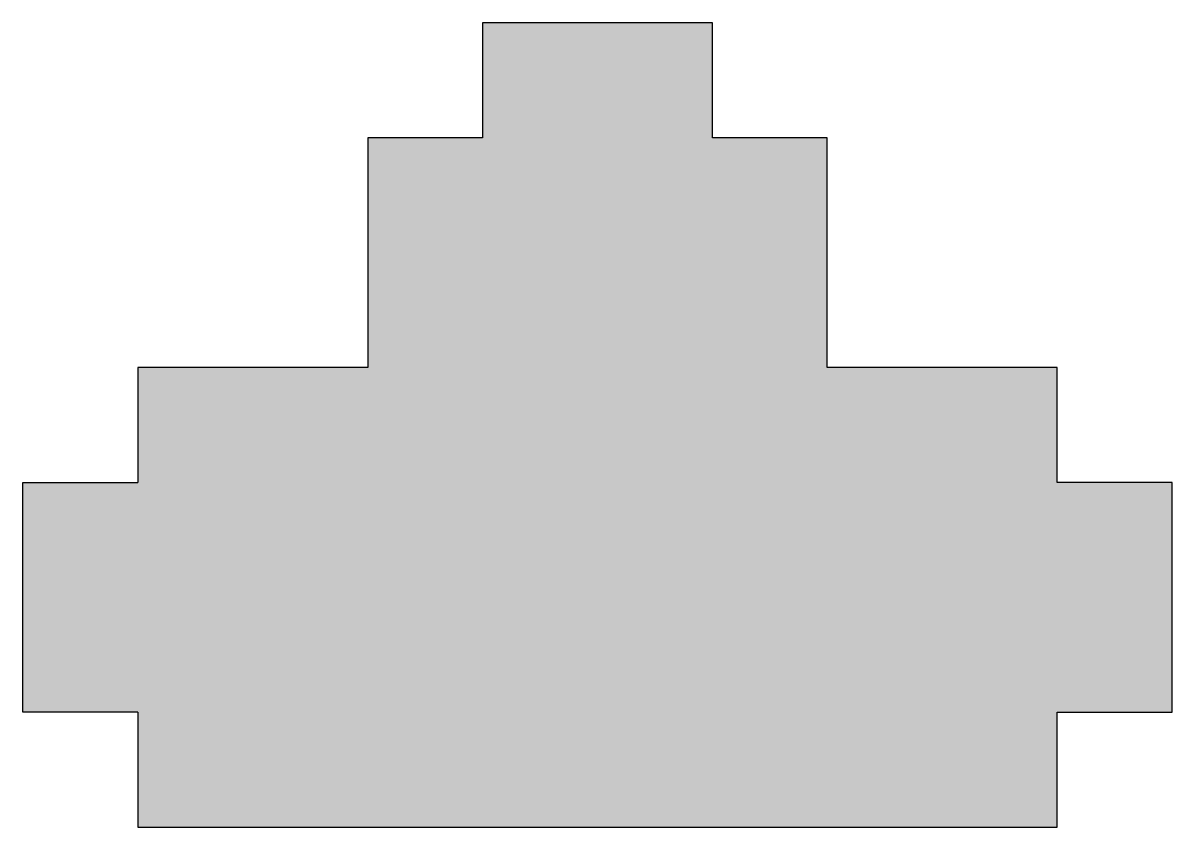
# Model space of a CAD drawing. Header units: inches. Extents: x -2 to 18, y 0 to 14.
import ezdxf

# ---------------------------------------------------------------- set-up
doc = ezdxf.new("R2010")
doc.units = ezdxf.units.IN
doc.header["$MEASUREMENT"] = 0

msp = doc.modelspace()

# ---------------------------------------------------------------- hatches: boundary and pattern name
h = msp.add_hatch(color=256)
h.dxf.hatch_style = 1
h.set_gradient(color1=(19, 155, 72), color2=(255, 255, 0), tint=1, name='CYLINDER')
h.paths.add_polyline_path([(16, 2), (18, 2), (18, 6), (16, 6), (16, 8), (12, 8), (12, 12), (10, 12), (10, 14), (6, 14), (6, 12), (4, 12), (4, 8), (0, 8), (0, 6), (-2, 6), (-2, 2), (0, 2), (0, 0), (16, 0)])

# ---------------------------------------------------------------- linework, layer by layer
for p, q in [((10, 14), (6, 14)), ((6, 14), (6, 12)), ((10, 12), (10, 14)), ((4, 12), (4, 8)), ((6, 12), (4, 12)), ((12, 12), (10, 12)), ((12, 8), (12, 12)), ((0, 8), (0, 6)), ((4, 8), (0, 8)), ((16, 8), (12, 8)), ((16, 6), (16, 8)), ((-2, 2), (-2, 6)), ((-2, 6), (0, 6)), ((18, 6), (16, 6)), ((18, 2), (18, 6)), ((0, 2), (-2, 2)), ((0, 2), (0, 0)), ((16, 0), (16, 2)), ((16, 2), (18, 2)), ((0, 0), (16, 0))]:
    msp.add_line(p, q)

doc.saveas('drawing.dxf')
